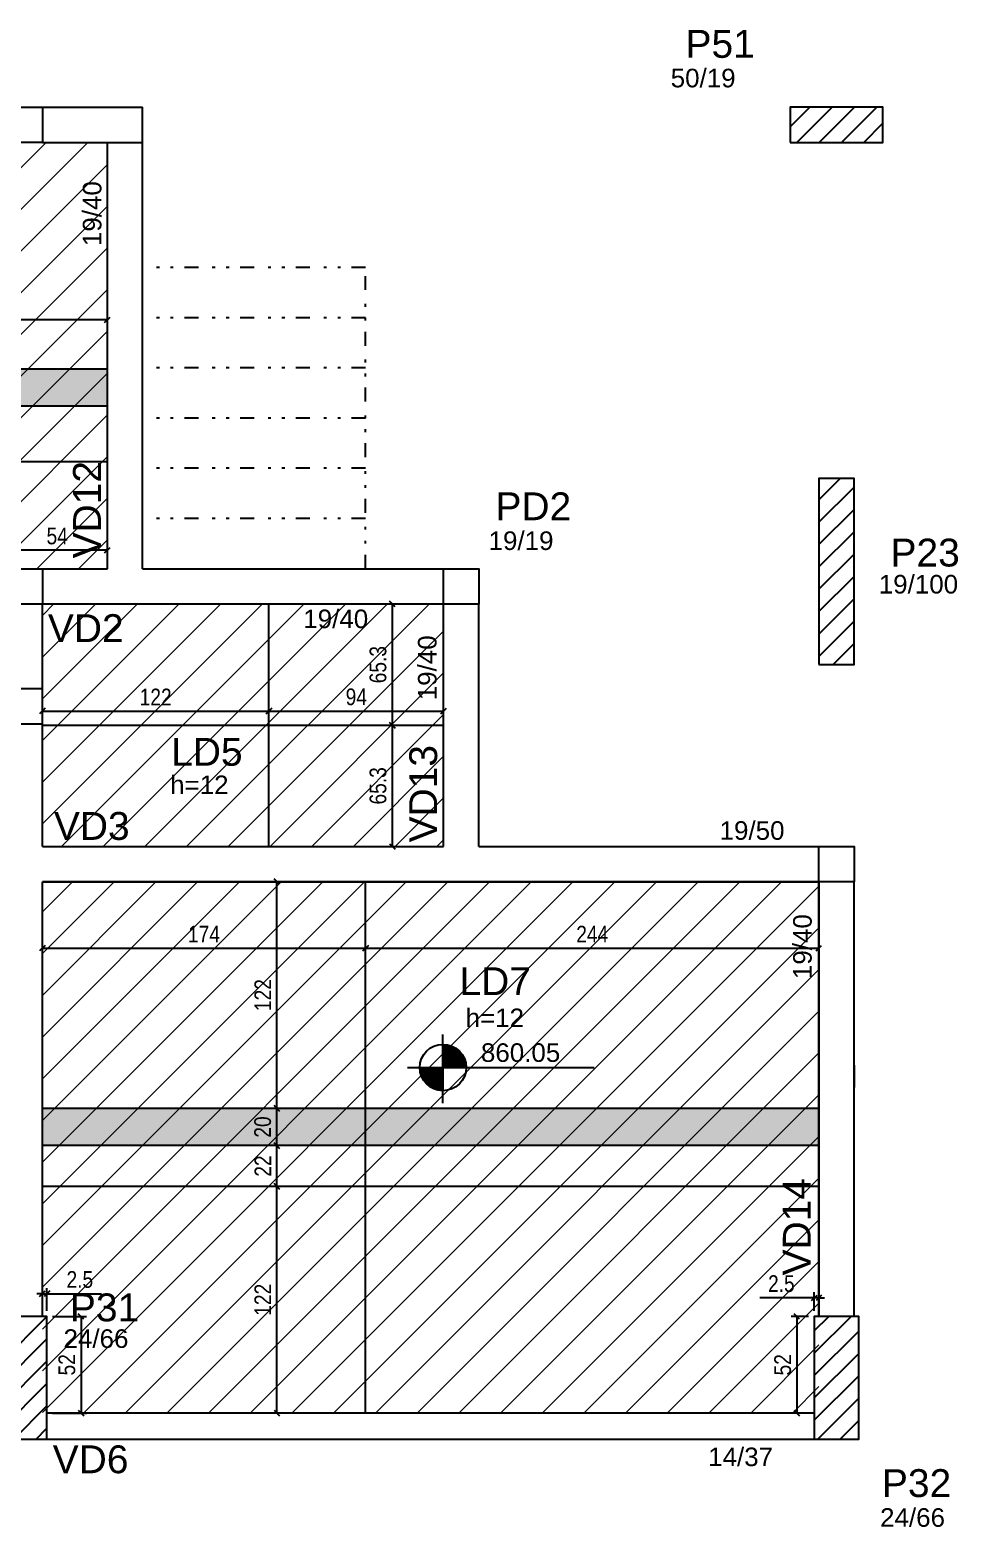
# Model space of a CAD drawing. Header units: millimetres. Extents: x 3536 to 7055, y 911 to 3688.
# Drawn here: x 5356 to 5856, y 913 to 1719 of the extents above; entities that cross this region are included whole.
import ezdxf

# ---------------------------------------------------------------- set-up
doc = ezdxf.new("R2010")
doc.units = ezdxf.units.MM
doc.linetypes.add('ESTILO_TQS_0004', pattern=[2, 0.5, -0.4, 0.1, -0.4, 0.1, -0.5])
for name, color, linetype in [('3', 3, 'Continuous'), ('4', 4, 'Continuous'), ('7', 7, 'Continuous'), ('8', 8, 'Continuous'), ('COTA', 241, 'Continuous'), ('Painéis', 200, 'Continuous')]:
    doc.layers.add(name, color=color, linetype=linetype)
doc.layers.add('Hachura', color=251, linetype='Continuous', lineweight=9)
doc.layers.add('REAPROVEITAMENTO', color=251, linetype='Continuous', lineweight=9)
doc.styles.add('COTA TECNICA-50', font='techl___.ttf', dxfattribs={"height": 9})
doc.styles.get("Standard").update_dxf_attribs({"font": 'arial.ttf'})
doc.dimstyles.new('COTA PAINEL-50', dxfattribs={"dimtxt": 9, "dimasz": 3, "dimexe": 3, "dimexo": 3, "dimgap": 3, "dimtad": 1, "dimdec": 1, "dimzin": 12, "dimdsep": 46, "dimtxsty": 'COTA TECNICA-50', "dimblk1": 'OBLIQUE', "dimblk2": 'OBLIQUE', "dimsah": 1, "dimcen": 0.9, "dimclrd": 4, "dimclre": 4, "dimclrt": 240, "dimadec": 1, "dimazin": 3, "dimtfac": 1, "dimtdec": 1, "dimtmove": 0, "dimatfit": 3, "dimfxl": 1, "dimtolj": 1, "dimtzin": 12, "dimarcsym": 0})

# ---------------------------------------------------------------- blocks, each defined once
blk = doc.blocks.new('_Oblique')
at = {"color": 0, "linetype": 'ByBlock', "lineweight": -2}
blk.add_line((-0.5, -0.5), (0.5, 0.5), dxfattribs=at)
blk = doc.blocks.new('*D191')
at = {"layer": 'COTA', "color": 4, "lineweight": -2, "transparency": 16777216}
blk.add_line((5397.72, 1562.53), (5169.72, 1562.53), dxfattribs=at)
at = {"layer": 'Defpoints', "color": 0, "transparency": 16777216}
for p in [(5169.72, 1562.53), (5169.72, 1562.53), (5397.72, 1562.53)]:
    blk.add_point(p, dxfattribs=at)
at = {"layer": 'COTA', "color": 4, "lineweight": -2, "transparency": 16777216, "xscale": 3, "yscale": 3, "zscale": 3, "rotation": 180}
blk.add_blockref('_Oblique', (5169.72, 1562.53), dxfattribs=at)
at = {"layer": 'COTA', "color": 4, "lineweight": -2, "transparency": 16777216, "xscale": 3, "yscale": 3, "zscale": 3}
blk.add_blockref('_Oblique', (5397.72, 1562.53), dxfattribs=at)
at = {"layer": 'COTA', "color": 240, "transparency": 16777216, "insert": (5283.72, 1570.12), "char_height": 9, "attachment_point": 5, "style": 'COTA TECNICA-50'}
blk.add_mtext('\\A1;228', dxfattribs=at)
blk = doc.blocks.new('*D291')
at = {"layer": 'COTA', "color": 4, "lineweight": -2, "transparency": 16777216}
for p, q in [((5343.72, 1431.58), (5343.72, 1441.56)), ((5397.72, 1438.56), (5343.72, 1438.56)), ((5397.72, 1431.58), (5397.72, 1441.56))]:
    blk.add_line(p, q, dxfattribs=at)
at = {"layer": 'Defpoints', "color": 0, "transparency": 16777216}
for p in [(5343.72, 1438.56), (5343.72, 1428.58), (5397.72, 1428.58)]:
    blk.add_point(p, dxfattribs=at)
at = {"layer": 'COTA', "color": 4, "lineweight": -2, "transparency": 16777216, "xscale": 3, "yscale": 3, "zscale": 3, "rotation": 180}
blk.add_blockref('_Oblique', (5343.72, 1438.56), dxfattribs=at)
at = {"layer": 'COTA', "color": 4, "lineweight": -2, "transparency": 16777216, "xscale": 3, "yscale": 3, "zscale": 3}
blk.add_blockref('_Oblique', (5397.72, 1438.56), dxfattribs=at)
at = {"layer": 'COTA', "color": 240, "transparency": 16777216, "insert": (5370.72, 1446.16), "char_height": 9, "attachment_point": 5, "style": 'COTA TECNICA-50'}
blk.add_mtext('\\A1;54', dxfattribs=at)
blk = doc.blocks.new('*D293')
at = {"layer": 'COTA', "color": 4, "lineweight": -2, "transparency": 16777216}
blk.add_line((5488.94, 974.08), (5488.94, 1096.08), dxfattribs=at)
at = {"layer": 'Defpoints', "color": 0, "transparency": 16777216}
for p in [(5488.94, 1096.08), (5488.94, 1096.08), (5488.94, 974.08)]:
    blk.add_point(p, dxfattribs=at)
at = {"layer": 'COTA', "color": 4, "lineweight": -2, "transparency": 16777216, "xscale": 3, "yscale": 3, "zscale": 3}
for p, rotation in [((5488.94, 1096.08), 90), ((5488.94, 974.08), 270)]:
    blk.add_blockref('_Oblique', p, dxfattribs=dict(at, rotation=rotation))
at = {"layer": 'COTA', "color": 240, "transparency": 16777216, "insert": (5481.39, 1035.08), "char_height": 9, "attachment_point": 5, "rotation": 90, "style": 'COTA TECNICA-50'}
blk.add_mtext('\\A1;122', dxfattribs=at)
blk = doc.blocks.new('*D294')
at = {"layer": 'COTA', "color": 4, "lineweight": -2, "transparency": 16777216}
blk.add_line((5488.94, 1096.08), (5488.94, 1118.08), dxfattribs=at)
at = {"layer": 'Defpoints', "color": 0, "transparency": 16777216}
for p in [(5488.94, 1118.08), (5488.94, 1118.08), (5488.94, 1096.08)]:
    blk.add_point(p, dxfattribs=at)
at = {"layer": 'COTA', "color": 4, "lineweight": -2, "transparency": 16777216, "xscale": 3, "yscale": 3, "zscale": 3}
for p, rotation in [((5488.94, 1118.08), 90), ((5488.94, 1096.08), 270)]:
    blk.add_blockref('_Oblique', p, dxfattribs=dict(at, rotation=rotation))
at = {"layer": 'COTA', "color": 240, "transparency": 16777216, "insert": (5481.44, 1107.08), "char_height": 9, "attachment_point": 5, "rotation": 90, "style": 'COTA TECNICA-50'}
blk.add_mtext('\\A1;22', dxfattribs=at)
blk = doc.blocks.new('*D295')
at = {"layer": 'COTA', "color": 4, "lineweight": -2, "transparency": 16777216}
blk.add_line((5488.94, 1118.08), (5488.94, 1138.08), dxfattribs=at)
at = {"layer": 'Defpoints', "color": 0, "transparency": 16777216}
for p in [(5488.94, 1138.08), (5488.94, 1138.08), (5488.94, 1118.08)]:
    blk.add_point(p, dxfattribs=at)
at = {"layer": 'COTA', "color": 4, "lineweight": -2, "transparency": 16777216, "xscale": 3, "yscale": 3, "zscale": 3}
for p, rotation in [((5488.94, 1138.08), 90), ((5488.94, 1118.08), 270)]:
    blk.add_blockref('_Oblique', p, dxfattribs=dict(at, rotation=rotation))
at = {"layer": 'COTA', "color": 240, "transparency": 16777216, "insert": (5481.35, 1128.08), "char_height": 9, "attachment_point": 5, "rotation": 90, "style": 'COTA TECNICA-50'}
blk.add_mtext('\\A1;20', dxfattribs=at)
blk = doc.blocks.new('*D296')
at = {"layer": 'COTA', "color": 4, "lineweight": -2, "transparency": 16777216}
blk.add_line((5488.94, 1138.08), (5488.94, 1260.08), dxfattribs=at)
at = {"layer": 'Defpoints', "color": 0, "transparency": 16777216}
for p in [(5488.94, 1260.08), (5488.94, 1260.08), (5488.94, 1138.08)]:
    blk.add_point(p, dxfattribs=at)
at = {"layer": 'COTA', "color": 4, "lineweight": -2, "transparency": 16777216, "xscale": 3, "yscale": 3, "zscale": 3}
for p, rotation in [((5488.94, 1260.08), 90), ((5488.94, 1138.08), 270)]:
    blk.add_blockref('_Oblique', p, dxfattribs=dict(at, rotation=rotation))
at = {"layer": 'COTA', "color": 240, "transparency": 16777216, "insert": (5481.39, 1199.08), "char_height": 9, "attachment_point": 5, "rotation": 90, "style": 'COTA TECNICA-50'}
blk.add_mtext('\\A1;122', dxfattribs=at)
blk = doc.blocks.new('*D297')
at = {"layer": 'COTA', "color": 4, "lineweight": -2, "transparency": 16777216}
blk.add_line((5362.72, 1224.33), (5536.72, 1224.33), dxfattribs=at)
at = {"layer": 'Defpoints', "color": 0, "transparency": 16777216}
for p in [(5362.72, 1224.33), (5536.72, 1224.33), (5536.72, 1224.33)]:
    blk.add_point(p, dxfattribs=at)
at = {"layer": 'COTA', "color": 4, "lineweight": -2, "transparency": 16777216, "xscale": 3, "yscale": 3, "zscale": 3, "rotation": 180}
blk.add_blockref('_Oblique', (5362.72, 1224.33), dxfattribs=at)
at = {"layer": 'COTA', "color": 4, "lineweight": -2, "transparency": 16777216, "xscale": 3, "yscale": 3, "zscale": 3}
blk.add_blockref('_Oblique', (5536.72, 1224.33), dxfattribs=at)
at = {"layer": 'COTA', "color": 240, "transparency": 16777216, "insert": (5449.72, 1231.9), "char_height": 9, "attachment_point": 5, "style": 'COTA TECNICA-50'}
blk.add_mtext('\\A1;174', dxfattribs=at)
blk = doc.blocks.new('*D298')
at = {"layer": 'COTA', "color": 4, "lineweight": -2, "transparency": 16777216}
blk.add_line((5536.72, 1224.33), (5780.72, 1224.33), dxfattribs=at)
at = {"layer": 'Defpoints', "color": 0, "transparency": 16777216}
for p in [(5536.72, 1224.33), (5780.72, 1224.33), (5780.72, 1224.33)]:
    blk.add_point(p, dxfattribs=at)
at = {"layer": 'COTA', "color": 4, "lineweight": -2, "transparency": 16777216, "xscale": 3, "yscale": 3, "zscale": 3, "rotation": 180}
blk.add_blockref('_Oblique', (5536.72, 1224.33), dxfattribs=at)
at = {"layer": 'COTA', "color": 4, "lineweight": -2, "transparency": 16777216, "xscale": 3, "yscale": 3, "zscale": 3}
blk.add_blockref('_Oblique', (5780.72, 1224.33), dxfattribs=at)
at = {"layer": 'COTA', "color": 240, "transparency": 16777216, "insert": (5658.72, 1231.9), "char_height": 9, "attachment_point": 5, "style": 'COTA TECNICA-50'}
blk.add_mtext('\\A1;244', dxfattribs=at)
blk = doc.blocks.new('*D299')
at = {"layer": 'COTA', "color": 4, "lineweight": -2, "transparency": 16777216}
for p, q in [((5362.72, 1029.08), (5362.72, 1041.35)), ((5365.22, 1029.08), (5365.22, 1041.35)), ((5362.72, 1038.35), (5359.72, 1038.35)), ((5362.72, 1038.35), (5365.22, 1038.35)), ((5365.22, 1038.35), (5394.58, 1038.35))]:
    blk.add_line(p, q, dxfattribs=at)
at = {"layer": 'Defpoints', "color": 0, "transparency": 16777216}
for p in [(5365.22, 1038.35), (5362.72, 1026.08), (5365.22, 1026.08)]:
    blk.add_point(p, dxfattribs=at)
at = {"layer": 'COTA', "color": 4, "lineweight": -2, "transparency": 16777216, "xscale": 3, "yscale": 3, "zscale": 3}
blk.add_blockref('_Oblique', (5362.72, 1038.35), dxfattribs=at)
at = {"layer": 'COTA', "color": 4, "lineweight": -2, "transparency": 16777216, "xscale": 3, "yscale": 3, "zscale": 3, "rotation": 180}
blk.add_blockref('_Oblique', (5365.22, 1038.35), dxfattribs=at)
at = {"layer": 'COTA', "color": 240, "transparency": 16777216, "insert": (5382.9, 1045.95), "char_height": 9, "attachment_point": 5, "style": 'COTA TECNICA-50'}
blk.add_mtext('\\A1;2.5', dxfattribs=at)
blk = doc.blocks.new('*D300')
at = {"layer": 'COTA', "color": 4, "lineweight": -2, "transparency": 16777216}
for p, q in [((5368.22, 1026.08), (5386.55, 1026.08)), ((5383.55, 1026.08), (5383.55, 974.08)), ((5368.22, 974.08), (5386.55, 974.08))]:
    blk.add_line(p, q, dxfattribs=at)
at = {"layer": 'Defpoints', "color": 0, "transparency": 16777216}
for p in [(5365.22, 1026.08), (5365.22, 974.08), (5383.55, 974.08)]:
    blk.add_point(p, dxfattribs=at)
at = {"layer": 'COTA', "color": 4, "lineweight": -2, "transparency": 16777216, "xscale": 3, "yscale": 3, "zscale": 3}
for p, rotation in [((5383.55, 1026.08), 90), ((5383.55, 974.08), 270)]:
    blk.add_blockref('_Oblique', p, dxfattribs=dict(at, rotation=rotation))
at = {"layer": 'COTA', "color": 240, "transparency": 16777216, "insert": (5375.95, 1000.08), "char_height": 9, "attachment_point": 5, "rotation": 90, "style": 'COTA TECNICA-50'}
blk.add_mtext('\\A1;52', dxfattribs=at)
blk = doc.blocks.new('*D301')
at = {"layer": 'COTA', "color": 4, "lineweight": -2, "transparency": 16777216}
for p, q in [((5778.22, 1036.12), (5748.86, 1036.12)), ((5778.22, 1029.08), (5778.22, 1039.12)), ((5780.72, 1036.12), (5778.22, 1036.12)), ((5780.72, 1029.08), (5780.72, 1039.12)), ((5780.72, 1036.12), (5783.72, 1036.12))]:
    blk.add_line(p, q, dxfattribs=at)
at = {"layer": 'Defpoints', "color": 0, "transparency": 16777216}
for p in [(5778.22, 1036.12), (5778.22, 1026.08), (5780.72, 1026.08)]:
    blk.add_point(p, dxfattribs=at)
at = {"layer": 'COTA', "color": 4, "lineweight": -2, "transparency": 16777216, "xscale": 3, "yscale": 3, "zscale": 3}
blk.add_blockref('_Oblique', (5778.22, 1036.12), dxfattribs=at)
at = {"layer": 'COTA', "color": 4, "lineweight": -2, "transparency": 16777216, "xscale": 3, "yscale": 3, "zscale": 3, "rotation": 180}
blk.add_blockref('_Oblique', (5780.72, 1036.12), dxfattribs=at)
at = {"layer": 'COTA', "color": 240, "transparency": 16777216, "insert": (5760.54, 1043.72), "char_height": 9, "attachment_point": 5, "style": 'COTA TECNICA-50'}
blk.add_mtext('\\A1;2.5', dxfattribs=at)
blk = doc.blocks.new('*D302')
at = {"layer": 'COTA', "color": 4, "lineweight": -2, "transparency": 16777216}
for p, q in [((5775.22, 1026.08), (5765.88, 1026.08)), ((5768.88, 1026.08), (5768.88, 974.08)), ((5775.22, 974.08), (5765.88, 974.08))]:
    blk.add_line(p, q, dxfattribs=at)
at = {"layer": 'Defpoints', "color": 0, "transparency": 16777216}
for p in [(5778.22, 1026.08), (5768.88, 974.08), (5778.22, 974.08)]:
    blk.add_point(p, dxfattribs=at)
at = {"layer": 'COTA', "color": 4, "lineweight": -2, "transparency": 16777216, "xscale": 3, "yscale": 3, "zscale": 3}
for p, rotation in [((5768.88, 1026.08), 90), ((5768.88, 974.08), 270)]:
    blk.add_blockref('_Oblique', p, dxfattribs=dict(at, rotation=rotation))
at = {"layer": 'COTA', "color": 240, "transparency": 16777216, "insert": (5761.28, 1000.08), "char_height": 9, "attachment_point": 5, "rotation": 90, "style": 'COTA TECNICA-50'}
blk.add_mtext('\\A1;52', dxfattribs=at)
blk = doc.blocks.new('*D305')
at = {"layer": 'COTA', "color": 4, "lineweight": -2, "transparency": 16777216}
blk.add_line((5551.14, 1279.08), (5551.14, 1344.33), dxfattribs=at)
at = {"layer": 'Defpoints', "color": 0, "transparency": 16777216}
for p in [(5551.14, 1344.33), (5551.14, 1344.33), (5551.14, 1279.08)]:
    blk.add_point(p, dxfattribs=at)
at = {"layer": 'COTA', "color": 4, "lineweight": -2, "transparency": 16777216, "xscale": 3, "yscale": 3, "zscale": 3}
for p, rotation in [((5551.14, 1344.33), 90), ((5551.14, 1279.08), 270)]:
    blk.add_blockref('_Oblique', p, dxfattribs=dict(at, rotation=rotation))
at = {"layer": 'COTA', "color": 240, "transparency": 16777216, "insert": (5543.44, 1311.7), "char_height": 9, "attachment_point": 5, "rotation": 90, "style": 'COTA TECNICA-50'}
blk.add_mtext('\\A1;65.3', dxfattribs=at)
blk = doc.blocks.new('*D306')
at = {"layer": 'COTA', "color": 4, "lineweight": -2, "transparency": 16777216}
blk.add_line((5551.14, 1344.33), (5551.14, 1409.58), dxfattribs=at)
at = {"layer": 'Defpoints', "color": 0, "transparency": 16777216}
for p in [(5551.14, 1409.58), (5551.14, 1409.58), (5551.14, 1344.33)]:
    blk.add_point(p, dxfattribs=at)
at = {"layer": 'COTA', "color": 4, "lineweight": -2, "transparency": 16777216, "xscale": 3, "yscale": 3, "zscale": 3}
for p, rotation in [((5551.14, 1409.58), 90), ((5551.14, 1344.33), 270)]:
    blk.add_blockref('_Oblique', p, dxfattribs=dict(at, rotation=rotation))
at = {"layer": 'COTA', "color": 240, "transparency": 16777216, "insert": (5543.44, 1376.95), "char_height": 9, "attachment_point": 5, "rotation": 90, "style": 'COTA TECNICA-50'}
blk.add_mtext('\\A1;65.3', dxfattribs=at)
blk = doc.blocks.new('*D307')
at = {"layer": 'COTA', "color": 4, "lineweight": -2, "transparency": 16777216}
blk.add_line((5362.72, 1351.99), (5484.72, 1351.99), dxfattribs=at)
at = {"layer": 'Defpoints', "color": 0, "transparency": 16777216}
for p in [(5362.72, 1351.99), (5484.72, 1351.99), (5484.72, 1351.99)]:
    blk.add_point(p, dxfattribs=at)
at = {"layer": 'COTA', "color": 4, "lineweight": -2, "transparency": 16777216, "xscale": 3, "yscale": 3, "zscale": 3, "rotation": 180}
blk.add_blockref('_Oblique', (5362.72, 1351.99), dxfattribs=at)
at = {"layer": 'COTA', "color": 4, "lineweight": -2, "transparency": 16777216, "xscale": 3, "yscale": 3, "zscale": 3}
blk.add_blockref('_Oblique', (5484.72, 1351.99), dxfattribs=at)
at = {"layer": 'COTA', "color": 240, "transparency": 16777216, "insert": (5423.72, 1359.54), "char_height": 9, "attachment_point": 5, "style": 'COTA TECNICA-50'}
blk.add_mtext('\\A1;122', dxfattribs=at)
blk = doc.blocks.new('*D271')
at = {"layer": 'COTA', "color": 4, "lineweight": -2, "transparency": 16777216}
blk.add_line((5484.72, 1351.99), (5578.72, 1351.99), dxfattribs=at)
at = {"layer": 'Defpoints', "color": 0, "transparency": 16777216}
for p in [(5484.72, 1351.99), (5578.72, 1351.99), (5578.72, 1351.99)]:
    blk.add_point(p, dxfattribs=at)
at = {"layer": 'COTA', "color": 4, "lineweight": -2, "transparency": 16777216, "xscale": 3, "yscale": 3, "zscale": 3, "rotation": 180}
blk.add_blockref('_Oblique', (5484.72, 1351.99), dxfattribs=at)
at = {"layer": 'COTA', "color": 4, "lineweight": -2, "transparency": 16777216, "xscale": 3, "yscale": 3, "zscale": 3}
blk.add_blockref('_Oblique', (5578.72, 1351.99), dxfattribs=at)
at = {"layer": 'COTA', "color": 240, "transparency": 16777216, "insert": (5531.72, 1359.58), "char_height": 9, "attachment_point": 5, "style": 'COTA TECNICA-50'}
blk.add_mtext('\\A1;94', dxfattribs=at)

msp = doc.modelspace()

# ---------------------------------------------------------------- hatches: boundary and pattern name
at = {"layer": 'Hachura', "linetype": 'ByBlock'}
h = msp.add_hatch(color=256, dxfattribs=at)
h.dxf.hatch_style = 1
h.paths.add_polyline_path([(5397.72, 1516.08), (5397.72, 1536.08), (4925.72, 1536.08), (4925.72, 1516.08)])
h = msp.add_hatch(color=256, dxfattribs=at)
h.dxf.hatch_style = 1
h.paths.add_polyline_path([(5780.72, 1118.08), (5780.72, 1138.08), (5362.72, 1138.08), (5362.72, 1118.08)])
at = {"layer": 'REAPROVEITAMENTO', "linetype": 'ByBlock'}
h = msp.add_hatch(dxfattribs=at)
h.set_pattern_fill('ANSI31', color=256, scale=5, style=2)
h.set_pattern_definition([(45, (-1612.038, -604.043), (-11.22532, 11.22532), [])])
h.paths.add_polyline_path([(5343.72, 1428.58), (5397.72, 1428.58), (5397.72, 1658.08), (4925.72, 1658.08), (4925.72, 1364.08), (5343.72, 1364.08)])
h = msp.add_hatch(dxfattribs=at)
h.set_pattern_fill('ANSI31', color=256, scale=5, style=2)
h.set_pattern_definition([(45, (-1175.038, -689.043), (-11.22532, 11.22532), [])])
h.paths.add_polyline_path([(5362.72, 1279.08), (5578.72, 1279.08), (5578.72, 1409.58), (5362.72, 1409.58)])
h = msp.add_hatch(dxfattribs=at)
h.set_pattern_fill('ANSI31', color=256, scale=5, style=2)
h.set_pattern_definition([(45, (-1175.038, -916.043), (-11.22532, 11.22532), [])])
h.paths.add_polyline_path([(5362.72, 974.08), (5780.72, 974.08), (5780.72, 1260.08), (5362.72, 1260.08)])

# ---------------------------------------------------------------- linework, layer by layer
at = {"layer": '3', "linetype": 'Continuous', "ltscale": 15}
for p, q in [((5362.72, 1677.08), (5416.72, 1677.08)), ((5416.72, 1428.58), (5416.72, 1677.08)), ((5765.22, 1666.44), (5775.85, 1677.08)), ((5768.87, 1658.08), (5787.87, 1677.08)), ((5780.89, 1658.08), (5799.89, 1677.08)), ((5792.91, 1658.08), (5811.91, 1677.08)), ((5804.94, 1658.08), (5815.22, 1668.36)), ((5362.72, 1658.08), (5416.72, 1658.08)), ((5397.72, 1428.58), (5397.72, 1658.08)), ((5780.72, 1465.57), (5792.23, 1477.08)), ((5780.72, 1453.55), (5799.72, 1472.55)), ((5780.72, 1441.53), (5799.72, 1460.53)), ((5780.72, 1429.51), (5799.72, 1448.51)), ((5780.72, 1417.49), (5799.72, 1436.49)), ((5362.72, 1428.58), (5397.72, 1428.58)), ((5416.72, 1428.58), (5578.72, 1428.58)), ((5780.72, 1405.47), (5799.72, 1424.47)), ((5780.72, 1393.44), (5799.72, 1412.44)), ((5578.72, 1409.58), (5362.72, 1409.58)), ((5362.72, 1279.08), (5362.72, 1409.58)), ((5578.72, 1279.08), (5578.72, 1409.58)), ((5597.72, 1279.08), (5597.72, 1409.58)), ((5780.72, 1381.42), (5799.72, 1400.42)), ((5788.39, 1377.08), (5799.72, 1388.4)), ((3608.22, 1364.08), (5362.72, 1364.08)), ((5201.22, 1345.08), (5362.72, 1345.08)), ((5362.72, 1279.08), (5578.72, 1279.08)), ((5597.72, 1279.08), (5780.72, 1279.08)), ((5362.72, 1260.08), (5780.72, 1260.08)), ((5362.72, 1026.08), (5362.72, 1260.08)), ((5578.37, 1140.96), (5578.37, 1177.82)), ((5578.37, 1172.57), (5578.37, 1147.57)), ((5578.37, 1171.96), (5582.22, 1171.96)), ((5578.37, 1171.17), (5584.12, 1171.17)), ((5578.37, 1170.37), (5585.44, 1170.37)), ((5578.37, 1169.58), (5586.48, 1169.58)), ((5578.37, 1168.79), (5587.33, 1168.79)), ((5578.37, 1168), (5588.03, 1168)), ((5578.37, 1167.2), (5588.63, 1167.2)), ((5578.37, 1166.41), (5589.14, 1166.41)), ((5578.37, 1165.62), (5589.57, 1165.62)), ((5578.37, 1164.82), (5589.93, 1164.82)), ((5578.37, 1164.03), (5590.23, 1164.03)), ((5578.37, 1163.24), (5590.46, 1163.24)), ((5578.37, 1162.45), (5590.64, 1162.45)), ((5578.37, 1161.65), (5590.77, 1161.65)), ((5578.37, 1160.86), (5590.87, 1160.86)), ((5559.32, 1160.07), (5659.71, 1160.07)), ((5565.87, 1160.07), (5590.87, 1160.07)), ((5578.37, 1159.27), (5565.87, 1159.27)), ((5578.37, 1158.48), (5565.97, 1158.48)), ((5578.37, 1157.69), (5566.1, 1157.69)), ((5578.37, 1156.9), (5566.28, 1156.9)), ((5578.37, 1156.1), (5566.52, 1156.1)), ((5578.37, 1155.31), (5566.81, 1155.31)), ((5578.37, 1154.52), (5567.17, 1154.52)), ((5578.37, 1153.72), (5567.6, 1153.72)), ((5578.37, 1152.93), (5568.11, 1152.93)), ((5578.37, 1152.14), (5568.71, 1152.14)), ((5578.37, 1151.35), (5569.42, 1151.35)), ((5578.37, 1150.55), (5570.26, 1150.55)), ((5578.37, 1149.76), (5571.3, 1149.76)), ((5578.37, 1148.97), (5572.62, 1148.97)), ((5578.37, 1148.17), (5574.52, 1148.17)), ((5341.22, 1002.03), (5365.22, 1026.08)), ((5778.22, 1006.28), (5798.02, 1026.08)), ((5778.22, 1018.3), (5786, 1026.08)), ((5778.22, 994.26), (5802.22, 1018.26)), ((5341.22, 990.01), (5365.22, 1014.01)), ((5341.22, 977.99), (5365.22, 1001.99)), ((5778.22, 982.24), (5802.22, 1006.24)), ((5778.22, 970.22), (5802.22, 994.22)), ((5341.22, 965.97), (5365.22, 989.97)), ((5347.35, 960.08), (5365.22, 977.94)), ((5780.1, 960.08), (5802.22, 982.2)), ((5792.12, 960.08), (5802.22, 970.17)), ((5359.37, 960.08), (5365.22, 965.92))]:
    msp.add_line(p, q, dxfattribs=at)
at = {"layer": '3', "linetype": 'ESTILO_TQS_0004', "ltscale": 15}
for p, q in [((5536.72, 1590.63), (5416.72, 1590.63)), ((5536.72, 1428.63), (5536.72, 1590.63)), ((5536.72, 1563.63), (5416.72, 1563.63)), ((5536.72, 1536.63), (5416.72, 1536.63)), ((5536.72, 1509.63), (5416.72, 1509.63)), ((5536.72, 1482.63), (5416.72, 1482.63)), ((5536.72, 1455.63), (5416.72, 1455.63))]:
    msp.add_line(p, q, dxfattribs=at)
at = {"layer": '3', "linetype": 'Continuous'}
for points in [[(5780.72, 1260.08), (5780.72, 1026.08)], [(5799.72, 1026.08), (5799.72, 1260.08)], [(5365.22, 960.08), (5778.22, 960.08)]]:
    msp.add_lwpolyline(points, dxfattribs=at)
at = {"layer": '3', "linetype": 'ESTILO_TQS_0004'}
msp.add_lwpolyline([(5778.22, 974.08), (5365.22, 974.08)], dxfattribs=at)
at = {"layer": '3', "linetype": 'Continuous'}
msp.add_circle((5578.37, 1160.07), 12.5, dxfattribs=at)
at = {"layer": '7', "linetype": 'Continuous'}
for points in [[(5343.72, 1677.08), (5362.72, 1677.08), (5362.72, 1658.08), (5343.72, 1658.08), (5343.72, 1677.08)], [(5765.22, 1658.08), (5815.22, 1658.08), (5815.22, 1677.08), (5765.22, 1677.08), (5765.22, 1658.08)], [(5780.72, 1377.08), (5799.72, 1377.08), (5799.72, 1477.08), (5780.72, 1477.08), (5780.72, 1377.08)], [(5343.72, 1428.58), (5362.72, 1428.58), (5362.72, 1409.58), (5343.72, 1409.58), (5343.72, 1428.58)], [(5578.72, 1428.58), (5597.72, 1428.58), (5597.72, 1409.58), (5578.72, 1409.58), (5578.72, 1428.58)], [(5780.72, 1279.08), (5799.72, 1279.08), (5799.72, 1260.08), (5780.72, 1260.08), (5780.72, 1279.08)], [(5341.22, 960.08), (5365.22, 960.08), (5365.22, 1026.08), (5341.22, 1026.08), (5341.22, 960.08)], [(5778.22, 960.08), (5802.22, 960.08), (5802.22, 1026.08), (5778.22, 1026.08), (5778.22, 960.08)]]:
    msp.add_lwpolyline(points, dxfattribs=at)
at = {"layer": '8', "linetype": 'Continuous'}
msp.add_line((5799.72, 1161.29), (5799.72, 1149.29), dxfattribs=at)
at = {"layer": 'Painéis'}
for p, q in [((5397.72, 1536.08), (4925.72, 1536.08)), ((5397.72, 1516.08), (4925.72, 1516.08)), ((5397.72, 1486.08), (4925.72, 1486.08)), ((5484.72, 1279.08), (5484.72, 1409.58)), ((5362.72, 1344.33), (5578.72, 1344.33)), ((5780.72, 1260.08), (5362.72, 1260.08)), ((5536.72, 974.08), (5536.72, 1260.08)), ((5780.72, 1026.08), (5780.72, 1260.08)), ((5780.72, 1138.08), (5362.72, 1138.08)), ((5780.72, 1118.08), (5362.72, 1118.08)), ((5780.72, 1096.08), (5362.72, 1096.08)), ((5778.22, 974.08), (5365.22, 974.08))]:
    msp.add_line(p, q, dxfattribs=at)

# ---------------------------------------------------------------- texts
at = {"layer": '3', "linetype": 'Continuous'}
for s, p in [('50/19', (5700.96, 1687.69)), ('19/19', (5602.93, 1438.66)), ('19/100', (5812.96, 1415.24)), ('19/40', (5503.18, 1396.6)), ('h=12', (5431.49, 1307.27)), ('19/50', (5727.28, 1282.67)), ('h=12', (5590.53, 1181.82)), ('860.05', (5598.8, 1163.12)), ('24/66', (5374.11, 1009.18)), ('14/37', (5721.12, 945.54)), ('24/66', (5813.67, 912.89))]:
    msp.add_text(s, height=10, dxfattribs=at).set_placement(p)
for p in [(5394.51, 1602.24), (5574.92, 1357.76), (5776.87, 1207.69)]:
    msp.add_text('19/40', height=10, rotation=90, dxfattribs=at).set_placement(p)
at = {"layer": '4', "linetype": 'Continuous'}
for s, p in [('P51', (5708.96, 1703.58)), ('PD2', (5606.65, 1454.68)), ('P23', (5819.29, 1429.77)), ('VD2', (5365.71, 1389.09)), ('LD5', (5432.08, 1322.52)), ('VD3', (5368.94, 1282.62)), ('LD7', (5587.27, 1199.06)), ('P31', (5377.58, 1023.48)), ('VD6', (5368.31, 941.72)), ('P32', (5814.69, 928.9))]:
    msp.add_text(s, height=15, dxfattribs=at).set_placement(p)
for s, p in [('VD12', (5394.25, 1434.15)), ('VD13', (5575.24, 1281.27)), ('VD14', (5776.32, 1048.2))]:
    msp.add_text(s, height=15, rotation=90, dxfattribs=at).set_placement(p)

# ---------------------------------------------------------------- dimensions: what is measured, and where the dimension line sits
at = {"layer": 'COTA'}
for base, p1, p2, angle, picture, middle in [((5169.72, 1562.53), (5397.72, 1562.53), (5169.72, 1562.53), 180, '*D191', (5283.72, 1570.12)), ((5551.14208612, 1409.57573286), (5551.14208612, 1344.32573286), (5551.14208612, 1409.57573286), 90, '*D306', (5543.4447177, 1376.95073286)), ((5551.14208612, 1344.32573286), (5551.14208612, 1279.07573286), (5551.14208612, 1344.32573286), 90, '*D305', (5543.4447177, 1311.70073286)), ((5488.94, 1260.08), (5488.94, 1138.08), (5488.94, 1260.08), 90, '*D296', (5481.39, 1199.08)), ((5488.94, 1138.08), (5488.94, 1118.08), (5488.94, 1138.08), 90, '*D295', (5481.35, 1128.08)), ((5488.94, 1118.08), (5488.94, 1096.08), (5488.94, 1118.08), 90, '*D294', (5481.44, 1107.08)), ((5488.94, 1096.08), (5488.94, 974.08), (5488.94, 1096.08), 90, '*D293', (5481.39, 1035.08)), ((5383.55, 974.08), (5365.22, 1026.08), (5365.22, 974.08), 90, '*D300', (5375.95, 1000.08)), ((5768.88, 974.08), (5778.22, 1026.08), (5778.22, 974.08), 90, '*D302', (5761.28, 1000.08))]:
    dim = msp.add_linear_dim(base=base, p1=p1, p2=p2, angle=angle, dimstyle='COTA PAINEL-50', dxfattribs=at)
    dim.commit()
    dim.dimension.update_dxf_attribs({"geometry": picture, "text_midpoint": middle})
for base, p1, p2, picture, middle in [((5343.72, 1438.56), (5397.72, 1428.58), (5343.72, 1428.58), '*D291', (5370.72, 1446.16)), ((5484.72, 1351.99), (5362.72, 1351.99), (5484.72, 1351.99), '*D307', (5423.72, 1359.54)), ((5578.72, 1351.99), (5484.72, 1351.99), (5578.72, 1351.99), '*D271', (5531.72, 1359.58)), ((5536.72, 1224.33), (5362.72, 1224.33), (5536.72, 1224.33), '*D297', (5449.72, 1231.9)), ((5780.72, 1224.33), (5536.72, 1224.33), (5780.72, 1224.33), '*D298', (5658.72, 1231.9)), ((5365.22, 1038.35), (5362.72, 1026.08), (5365.22, 1026.08), '*D299', (5382.9, 1045.95)), ((5778.22, 1036.12), (5780.72, 1026.08), (5778.22, 1026.08), '*D301', (5760.54, 1043.72))]:
    dim = msp.add_linear_dim(base=base, p1=p1, p2=p2, dimstyle='COTA PAINEL-50', dxfattribs=at)
    dim.commit()
    dim.dimension.update_dxf_attribs({"geometry": picture, "text_midpoint": middle})

doc.saveas('drawing.dxf')
